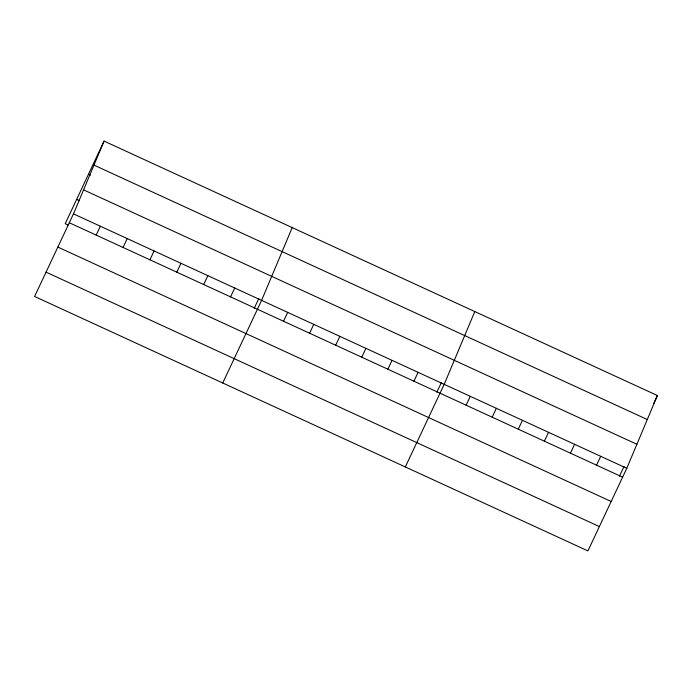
<?xml version="1.0" encoding="UTF-8"?>
<svg xmlns="http://www.w3.org/2000/svg" width="692" height="692" viewBox="0 0 692 692"><rect width="100%" height="100%" fill="white"/><g stroke="black" fill="none" stroke-linecap="round" stroke-linejoin="round"><path stroke-width="1.04" d="M73.473 213.871L104.077 141.099L657.4 395.521L626.788 468.302L587.923 550.901L34.6 296.479L73.473 213.871L626.788 468.302M292.206 227.599L261.602 300.38L222.729 382.987M474.807 311.564L444.195 384.337L405.322 466.944M104.077 141.099L65.212 223.698L68.084 225.03M96.179 235.09L100.349 226.232M123.055 247.451L127.224 238.584M149.93 259.811L154.1 250.945M176.806 272.164L180.975 263.306M203.682 284.524L207.851 275.658M230.557 296.885L234.726 288.019M254.249 308.26L258.834 298.529M283.512 321.235L287.682 312.369M309.601 333.224L313.77 324.366M335.689 345.221L339.858 336.364M361.769 357.219L365.938 348.353M387.857 369.208L392.027 360.35M413.937 381.205L418.106 372.339M436.851 392.217L441.427 382.486M466.114 405.192L470.283 396.334M492.194 417.19L496.363 408.323M518.282 429.178L522.451 420.321M544.362 441.176L548.54 432.318M570.45 453.173L574.619 444.307M596.539 465.162L600.708 456.305M619.444 476.183L624.028 466.443M653.646 403.497L657.4 395.521M93.982 165.111L647.297 419.534M88.455 174.289L90.375 175.18M83.576 189.859L636.891 444.281M76.656 199.365L79.537 200.689M69.304 222.738L622.618 477.16M57.851 247.07L611.166 501.492M46.053 272.146L599.367 526.569"/></g></svg>
